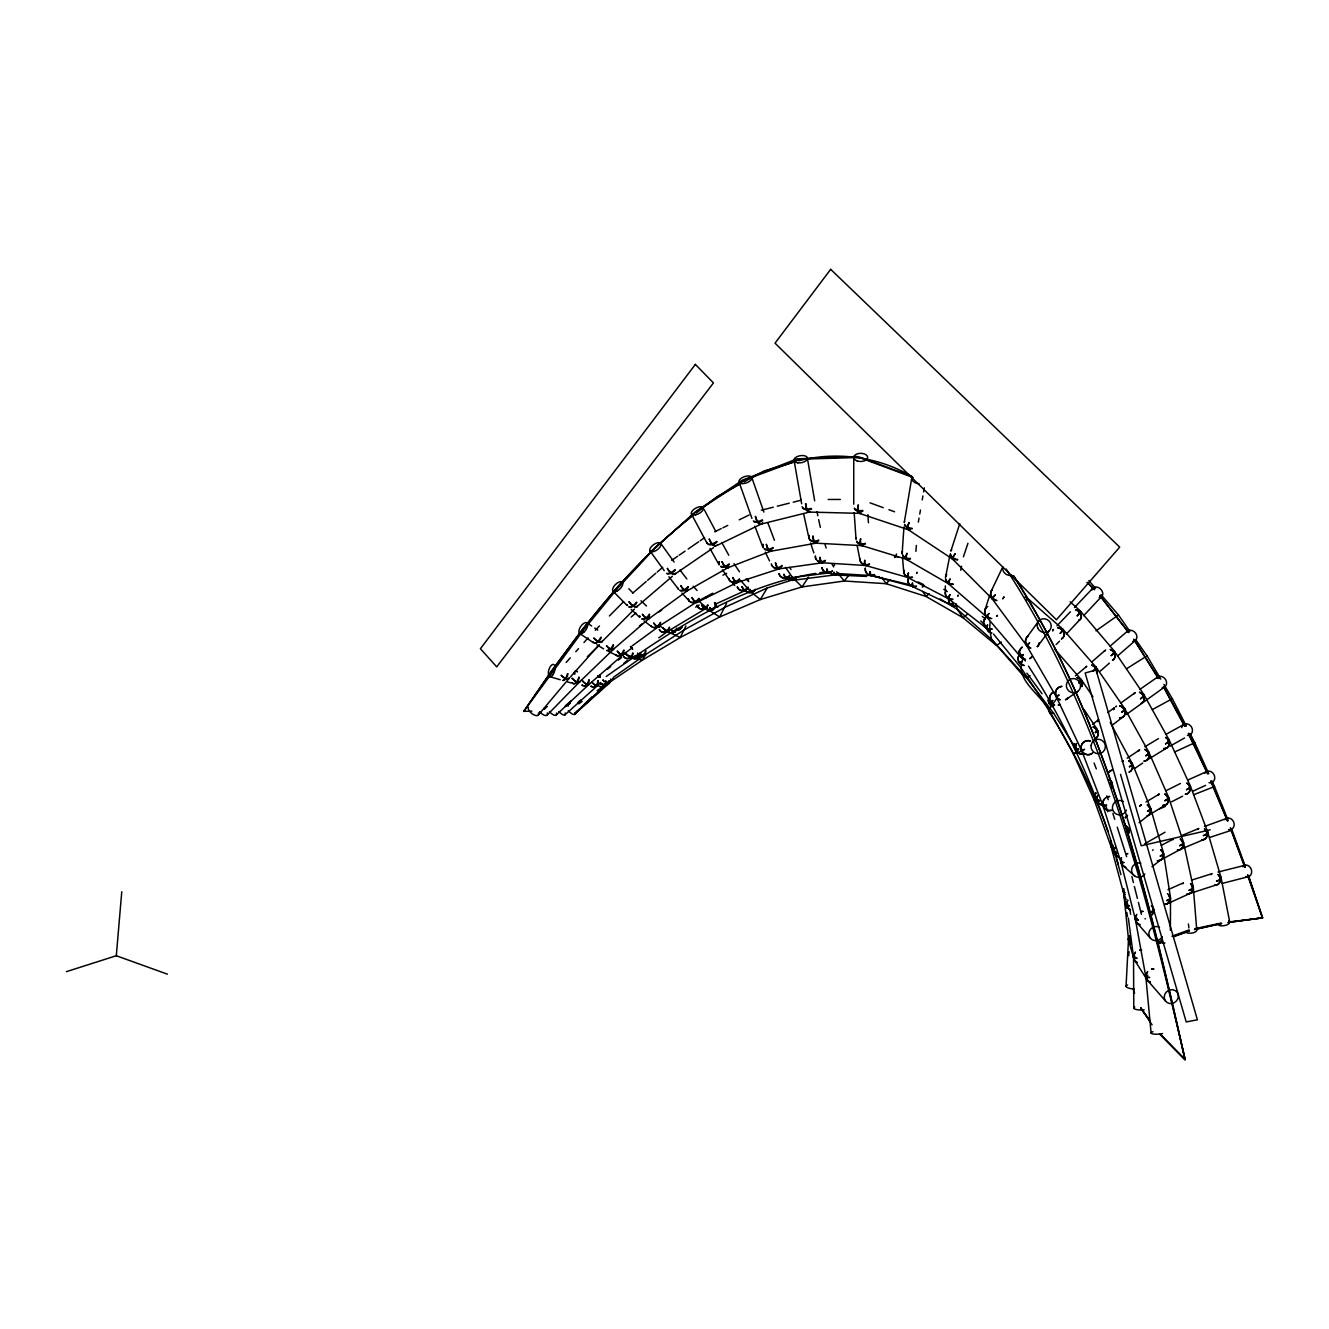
<?xml version="1.0" encoding="UTF-8"?>
<svg xmlns="http://www.w3.org/2000/svg" width="1329" height="1329" viewBox="0 0 1329 1329"><rect width="100%" height="100%" fill="white"/><g stroke="black" fill="none" stroke-linecap="round" stroke-linejoin="round"><path stroke-width="1.5" d="M853.733 504.206L853.75 457.093M1170.384 930.317L1170.533 898.271M987.148 627.155L986.118 627.936L947.793 598.249L949.836 594.661M945.284 589.611L945.334 585.906M953.225 604.346L952.229 605.575L953.026 602.934M1126.045 986.367L1128.52 938.938M902.192 552.764L903.953 526.998M951.265 605.011L952.727 602.585M1128.703 955.701L1129.002 951.647M915.914 551.402L916.379 545.455M989.557 629.232L990.171 621.789M66.45 971.649L116.304 955.734L121.77 891.709M912.359 585.159L911.461 586.122L912.292 583.066M986.118 627.936L987.763 625.095M1027.915 645.313L1026.736 645.678L1029.643 642.871L1027.035 644.847M904.268 522.496L911.744 478.041M918.339 522.164L919.037 518.127M919.751 514.09L920.449 510.054M922.21 499.953L922.907 495.916M923.622 491.88L924.319 487.843M945.451 577.799L949.836 555.555M960.751 570.274L961.598 566.237M1022.865 659.234C1013.944 681.129 1043.115 694.818 1049.677 712.743C1073.234 750.137 1093.402 789.692 1108.021 831.439M1021.951 656.626L1020.938 657.191L1023.396 654.649M685.93 626.025L680.215 637.505L642.123 660.33L597.103 690.698M950.933 550.837A6.977 5.532 17.7 0 1 951.664 549.874A6.977 6.03 10.7 0 0 950.949 550.854L959.787 523.593M726.531 603.366L719.67 616.988L680.215 637.505L670.481 632.969L659.599 625.843A6.429 2.376 57 0 1 653.602 622.985A6.429 2.326 52.2 0 0 659.882 625.693M985.055 609.529L989.773 595.276M963.425 556.818L967.961 543.245M1106.559 805.274L1103.12 806.055L1104.449 805.158M991.135 591.289L1002.315 567.865M1026.32 645.047L1056.339 696.845L1057.469 696.33M894.782 557.599L896.56 553.977M790.921 580.341L767.248 587.983L760.321 599.545L719.67 616.988L709.686 610.642L698.539 600.808L659.599 625.843L632.072 645.96M1081.441 750.154L1082.554 749.506M767.248 587.983L725.302 607.12L684.834 629.531L645.894 654.4L642.123 660.33L625.809 654.549M808.497 577.218L802.035 586.92L760.321 599.545L750.304 591.422L740.519 580.341M990.188 630.478L989.241 631.939L990.354 630.577M1096.026 793.064L1094.199 795.672L1094.199 799.975L1111.144 846.905L1123.852 894.151L1126.178 908.421M1027.317 636.741L1038.929 620.693M1037.55 646.392L1049.412 630.561M607.403 682.176L605.459 684.701L598.133 683.804M849.081 574.859L844.33 581.006L802.035 586.92L792.35 577.218L785.489 567.333M952.262 603.914L951.365 604.944M538.361 715.002L567.915 679.817M1056.555 698.672L1048.98 709.703L1049.677 712.743L1053.664 713.274L1077.47 751.018L1073.417 754.008L1094.199 799.975L1098.07 803.364L1103.934 805.291M1056.339 696.828L1059.296 694.967M566.154 662.49L570.274 657.872M575.756 651.725L578.497 648.652M583.979 642.488L588.099 637.887M570.473 676.876L599.329 644.648M1058.465 695.217L1056.057 696.313L1081.64 750.619L1082.736 749.988M890.081 579.461L886.194 583.697L844.33 581.006L836.672 571.769M989.357 630.328L988.527 631.292L989.424 630.444M1083.65 615.643L1101.16 597.02M1066.223 634.166L1079.58 619.978M1074.413 607.569L1093.368 587.634M1056.954 625.843L1070.41 611.772M546.8 706.413L543.976 709.304L546.95 706.579M547.266 714.969L579.76 681.744M595.226 630.212L599.479 625.942M609.396 615.958L623.567 601.688M601.887 641.774L634.531 609.081M1056.14 644.565L1059.545 641.159M987.464 625.012L985.37 627.238L986.483 626.424M949.089 597.336L947.81 598.266M582.135 706.48L592.202 696.629M1020.988 662.34L1019.891 663.437L1021.735 661.609M587.318 656.759L598.665 645.778M579.278 682.226L613.284 649.432M577.617 702.858L580.524 700.067M574.859 714.171L605.359 684.884M556.402 714.819L589.328 684.119M988.892 613.5L986.218 616.44L1020.921 657.174M929.087 593.714L926.08 596.488L886.194 583.697L881.708 577.401M577.417 711.281L603.117 688.04M565.24 706.148L571.188 700.798M564.858 714.919L597.601 685.548M576.221 712.626L609.263 683.189M1100.179 671.195L1109.35 663.154M589.212 684.219L623.617 654.25M1117.506 656.011L1135.116 640.678M631.209 617.005L635.91 612.935M632.587 593.249L646.21 581.504M647.588 580.324L655.812 573.231M657.191 572.051L662.706 567.3M613.433 649.266L647.954 619.513M1091.873 661.842L1105.678 649.931M1110.097 646.127L1127.789 630.91M636.674 606.888L672.324 576.321M1075.377 675.913L1085.76 667.108M607.552 669.135L610.675 666.543M618.483 660.081L621.607 657.49M623.932 663.204L627.089 660.629M995.355 594.844L991.849 598.399L1026.736 645.711M1092.588 724.371L1098.502 719.653M1139.086 822.717L1148.123 815.574L1166.131 804.626M693.19 515.453C624.198 568.48 572.816 640.395 523.792 711.364L531.899 711.098M696.379 512.961L717.062 496.697L740.602 483.806M967.578 614.114L962.993 617.719L926.08 596.488L922.758 591.422M1051.953 702.41L1049.611 704.088L1051.837 702.792M639.515 625.859L642.555 623.517M1020.439 661.892L1019.36 662.822L1021.453 661.427M623.052 654.782L632.089 647.804M1112.008 725.368L1122.939 716.995M1151.944 866.707L1160.865 859.896L1180.816 849.231L1205.004 839.031M565.622 706.53L570.473 702.908M1107.805 712.593L1114.101 707.892M1126.128 714.653L1164.603 686.993M648.834 618.782L687.425 590.707M658.819 637.804L667.955 631.192M1120.53 703.224L1135.032 692.774M578.73 703.855L582.069 701.463M606.24 676.478C669.783 631.74 737.562 585.674 815.823 573.397M613.267 677.441L645.894 654.4M1095.943 630.843L1118.453 614.978L1129.883 631.325M1001.418 642.04L996.501 645.479L962.993 617.719L957.362 609.363L955.983 603.632M1139.917 689.369L1157.659 676.993M671.743 560.323L677.674 556.236M679.169 555.206L685.133 551.103M688.123 549.043L698.605 541.817M700.117 540.787L704.619 537.664M1050.624 702.277L1049.229 703.49L1051.604 702.576M674.65 574.311L713.54 547.664M1066.888 698.871L1077.969 691.329A7.243 7.027 47.9 0 0 1075.942 679.069A7.243 7.027 47.9 0 0 1066.423 686.611A7.243 7.027 47.9 0 0 1077.969 691.329M1134.318 768.743L1142.658 763.062M1023.23 654.549L1020.439 656.526L1021.486 655.928M1157.26 943.225L1162.377 939.769M1127.175 758.211L1139.701 749.855M1051.92 701.347L1050.707 702.161L1052.269 701.164M1158.855 943.723L1162.31 941.447M658.42 612.204L661.759 610.044M987.281 615.942L986.268 616.457M1030.041 675.68L1026.603 677.856L1022.25 674.517L991.617 639.465L957.362 609.363L940.118 598.914M1126.676 668.67L1147.043 655.861L1160.749 679.069M1146.711 760.288L1167.028 747.828M695.665 607.137L699.154 605.044M667.557 631.441L705.998 608.433M1144.884 746.748L1158.489 738.575M1146.013 801.985L1159.253 794.144A6.263 5.449 59.6 0 0 1158.174 795.174M1098.668 800.124L1097.455 801.171L1099.681 800.822M1051.621 700.748L1050.325 701.579L1053.066 700.4M1078.65 748.891L1075.925 750.038L1077.47 748.925M1144.618 843.849L1165.001 832.22M686.927 591.023L728.259 567.549M1169.919 746.217L1184.554 737.977M1166.214 734.223L1183.724 724.538M744.223 481.829L764.142 470.915L794.958 461.911M1152.376 709.603L1172.328 698.689L1186.398 726.199M698.539 600.808L712.726 593.216M1158.954 943.158L1162.41 941.347M1161.28 845.36L1172.294 839.629M1171.613 801.802L1182.561 796.187M993.328 597.934L991.849 598.399M1165.832 790.821L1180.434 783.495M722.959 575.158L726.647 573.314M696.629 602.602L737.396 582.401M714.72 531.783L721.232 528.61M722.86 527.812L727.777 525.42M739.256 519.822L749.157 514.987M717.494 545.206L761.849 523.742M1174.537 752.031L1194.821 742.712L1208.792 773.777M1104.316 804.743L1102.97 805.64L1106.509 805.175M1193.243 791.021L1205.602 785.356M715.517 604.13L745.835 590.275M1057.219 695.798L1056.173 696.263M1167.477 903.703L1190.319 893.287M1078.6 749.656L1076.174 750.569L1078.467 749.473M1188.525 779.741L1207.031 771.418M1167.975 889.699L1182.096 883.42M1084.497 749.506L1081.756 750.603M1159.636 808.829L1165.3 806.437M1181.747 835.526L1198.625 828.565A6.13 5.316 63.1 0 0 1197.495 829.595A6.13 5.133 66.3 0 1 1198.708 828.548M1193.691 794.725L1214.54 786.552L1228.262 820.641M727.079 568.064L771.202 551.053M1173.025 936.546L1189.521 930.915M1173.507 936.779L1188.691 931.147M1171.929 936.247L1189.123 929.901M1204.473 826.455L1227.763 818.033M1082.321 751.001L1073.417 754.008L1048.98 709.703L1020.988 667.806L993.494 634.049M1084.431 749.373L1081.507 750.187L1103.12 806.038M1209.523 837.486L1232.066 830.11L1245.256 866.392M736.681 582.717L779.492 568.712M1188.209 894.018L1216.201 884.964M1191.581 880.114L1212.148 873.635M798.795 460.781C836.157 451.079 878.652 456.611 911.844 476.513M1195.12 929.303L1221.75 923.472L1194.489 929.569M1222.049 883.469L1247.649 876.874M761.318 510.203L773.295 507.196M777.282 506.199L789.243 503.176M793.23 502.179L801.204 500.169M1218.012 872.04L1245.622 865.129M760.288 524.29L810.158 511.898M1210.187 829.844L1141.229 845.792L1120.53 774.342M1195.087 928.639L1220.886 923.123M770.205 551.336L816.587 543.063M819.744 572.766L825.608 571.819M1229.475 922.226L1262.55 917.857L1248.662 875.927M778.545 568.945L822.801 562.715M1227.813 922.509L1262.55 917.857L1247.964 874.914M792.466 580.374L835.326 574.842M785.921 578.331L829.08 572.899M1228.827 921.977L1262.55 917.857L1247.499 875.146M828.166 499.471L840.327 499.455M808.697 512.064L860.577 513.376M834.23 574.876L866.558 576.454M815.308 543.146L862.587 545.654M838.582 573.596L871.176 575.573M821.687 562.732L866.375 565.556M894.384 556.419L898.288 557.167M876.326 576.753L909.152 584.594M870.196 575.341L912.824 586.488M865.046 565.323L908.82 577.75M567.483 681.893L570.872 682.873M549.508 676.561L560.223 679.734M861.142 545.372L907.358 559.559M858.401 513.044L908.92 529.906M116.304 955.734L167.421 974.174M870.03 502.844L883.237 507.661M888.902 509.721L894.567 511.781M910.996 476.031L860.71 457.392L800.722 459.203L745.436 479.769L697.326 510.884L655.396 547.199L617.703 586.704L583.298 628.168L551.718 670.564L523.792 711.364L583.713 629.713L617.57 588.382L654.383 548.644L695.316 511.864L742.462 480.134L797.084 458.854L856.923 456.545L913.139 477.526M918.023 581.952L923.589 584.61M911.412 586.056L952.195 605.509M608.649 651.526L617.154 655.679M907.358 577.318L948.906 598.947M905.697 558.994L948.939 584.029M596.821 644.731L603.599 648.851M943.806 589.345L947.245 591.555M907.142 528.975L953.175 559.492M579.527 633.435L593.398 642.671M587.069 622.902L591.671 625.992M594.744 628.052L597.817 630.112M644.033 620.876L651.526 626.607A6.429 5.2 -63 0 1 651.144 626.075M982.297 616.457L985.487 618.932M947.743 583.198L986.915 617.138M1062.386 628.767L1025.34 596.389A6.346 1.13 -48.6 0 1 1025.29 597.336M1121.526 859.913L1115.662 854.73L1111.144 846.905L1110.978 840.958M1122.257 864.913L1135.082 876.359M1070.161 601.821L1079.812 610.543M631.142 609.346L639.482 617.121M980.702 620.909L985.138 625.062M640.977 600.808L646.509 606.007M732.694 583.481L734.771 585.458M1087.105 582.401L1094.365 589.495M1087.305 582.567L1094.581 589.711M952.179 558.695L992.481 599.13M1159.586 1033.945L1185.086 1059.662C1148.123 892.806 1106.957 721.863 1013.994 576.138M613.367 591.555L626.923 605.276M1159.918 1033.979L1185.086 1059.662C1147.126 893.088 1107.306 721.099 1013.379 575.906M628.8 588.747L632.853 592.884M681.91 593.05L689.734 601.505M693.173 586.239L697.077 590.491M1159.768 1034.028L1185.086 1059.662C1145.731 890.114 1102.356 716.481 1006.153 568.978M1063.017 629.381L1095.727 666.776M1136.793 922.592L1150.216 937.975M1054.628 649.017L1081.058 679.401M1147.309 980.104L1165.566 1001.069M1088.866 580.557L1095.594 588.382M1100.977 594.644L1118.453 614.978M1080.427 611.141L1114.134 650.878M1099.797 595.558L1128.919 632.571M1099.963 595.774L1128.504 632.471M668.886 576.736L678.122 588.747M1053.664 713.274L1026.603 677.856L991.617 639.465L989.906 630.926M679.983 569.975L686.86 579.012M1018.429 651.127L1025.373 660.962M1026.885 673.138L1042.036 693.771M1152.077 1024.842L1140.664 1007.565M649.831 550.704L664.234 570.656M1140.946 1008.196L1150.316 1021.187M1140.681 1008.163L1150 1021.154M660.962 543.694L674.119 562.034M1135.614 639.515L1147.043 655.861M1096.192 667.357L1124.5 708.307M1081.54 679.999L1092.953 696.728M1114.549 651.409L1143.737 694.386M722.494 569.825L729.089 579.56M733.99 563.629L739.439 571.769M1084.015 709.47L1097.339 729.721M1133.654 639.216L1158.938 678.571M1134.933 960.684L1147.193 979.955M1134.7 640.445L1158.14 678.305M1163.473 686.91L1184.538 726.315M1028.546 666.145C1070.028 730.169 1101.143 800.955 1120.912 874.615M1163.905 684.418L1172.328 698.689M709.985 548.545L719.105 564.858M1144.036 694.851L1169.022 739.738M1124.832 708.839L1148.754 752.064M721.763 542.498L728.79 555.223M1164.005 687.292L1185.103 726.099M1110.247 722.527L1132.158 763.378M831.838 563.612L833.615 566.918M691.396 513.974L706.962 543.146M704.22 509.605L715.833 531.534M1190.136 733.542L1194.821 742.712M1188.226 733.575L1207.662 773.976M765.238 552.083L769.524 560.888M1188.741 733.276L1207.646 773.345M1169.238 740.137L1190.236 785.705M1212.081 781.07L1214.54 786.552M1123.852 894.151L1126.178 899.417M1149.02 752.579L1168.44 796.935M1210.835 781.535L1227.464 821.206M1230.637 828.764L1244.758 867.388M1210.935 780.738L1227.398 820.126M1132.441 763.959L1150.465 807.932M1094.066 763.079L1096.309 768.86M1106.758 795.838L1108.253 799.693M754.855 526.168L762.962 547.398M1230.372 827.651L1245.223 867.239M1190.402 786.103L1207.563 831.705M767.88 522.878L774.425 540.272M739.157 482.311L751.948 518.376M751.699 477.244L763.893 512.097M1133.272 989.391L1134.567 993.311M1168.656 797.466L1183.408 842.054M810.59 543.063L813.846 552.897M1105.878 805.939L1107.805 811.786M825.11 544.774L826.156 548.046M1112.888 813.398L1114.749 819.295M1117.257 827.17L1126.627 856.69M1102.97 805.623L1121.078 862.687M1207.696 832.104L1220.969 877.339M1150.698 808.564L1163.456 852.886M1112.655 844.928L1115.513 854.846M1116.676 858.816L1118.387 864.764M1128.703 940.782L1133.72 958.159M1120.962 862.288L1135.498 919.95M1131.893 876.542L1133.388 882.522M1134.385 886.493L1137.391 898.421M1138.405 902.408L1141.412 914.335M803.763 514.506L808.447 535.869M1183.574 842.652L1193.16 886.676M817.003 511.815L817.833 515.735M818.664 519.639L820.342 527.414M1221.102 877.854L1229.69 921.911M857.139 545.422L860.062 560.373M1135.398 919.502L1145.864 976.948M793.961 459.701L801.653 503.741M1129.633 908.421L1130.663 914.352M807.484 458.721L814.66 500.817M1126.842 912.491L1127.507 916.561M1163.623 853.617L1170.45 897.324M1128.338 917.99L1133.587 957.445M1188.408 924.02L1188.89 927.941M1123.52 891.094L1128.554 939.902M1145.797 976.35L1151.097 1033.082M1193.309 887.539L1196.764 930.034M902.524 557.366L903.687 571.603M854.165 512.579L856.009 538.893M867.92 514.655L868.435 522.762M1133.537 956.614L1133.77 1008.146M538.411 712.925A6.346 2.907 39.5 0 1 533.577 714.686A6.346 2.907 39.5 0 1 528.277 707.377M569.443 677.591A6.412 2.808 39.6 0 1 566.453 678.72A6.412 2.808 39.6 0 1 561.12 675.248A6.396 2.841 41.4 0 0 566.353 678.837A6.396 2.841 41.4 0 0 569.344 677.69M547.299 712.876A6.329 2.758 43.9 0 1 545.405 715.534A6.329 2.758 43.9 0 1 539.607 711.646M543.926 708.274A6.329 2.758 43.9 0 1 544.591 708.889M579.893 681.478A6.379 2.658 44 0 1 572.134 678.305M573.547 673.205A6.379 2.658 44 0 1 574.942 674.002M556.469 713.058A6.313 2.575 46.6 0 1 554.658 715.301A6.313 2.575 46.6 0 1 549.409 711.547M589.511 683.438A6.346 2.475 46.7 0 1 586.621 684.169A6.346 2.475 46.7 0 1 581.587 679.667A6.346 2.492 48.6 0 0 586.521 684.269A6.346 2.492 48.6 0 0 589.395 683.538M565.174 712.909A6.296 2.309 47.8 0 1 563.712 715.002A6.296 2.309 47.8 0 1 558.811 711.43M598.033 684.601A6.329 2.209 47.8 0 1 591.903 682.292M568.247 710.6A6.263 2.06 45.9 0 0 573.347 714.437A6.263 2.06 45.9 0 0 574.743 712.593A6.246 1.827 48 0 0 576.138 711.364M565.772 706.33A6.263 2.06 45.9 0 1 568.064 705.516M605.376 683.854A6.296 1.96 45.9 0 1 600.06 682.508A6.296 1.96 50.3 0 0 605.011 683.804M597.95 675.996A6.296 1.96 45.9 0 1 600.01 677.192M603.964 681.196A6.296 1.96 45.9 0 0 602.884 679.85A6.296 1.96 50.3 0 1 603.997 681.594M568.164 706.081A6.246 1.827 48 0 1 567.516 704.27M568.862 703.49A6.246 1.827 48 0 1 569.609 703.838M608.798 681.146A6.28 1.711 48.1 0 1 606.506 682.458M577.617 710.351A6.23 1.528 47.6 0 1 576.703 711.231M569.41 703.822A6.23 1.528 47.6 0 1 569.194 703.323M611.921 679.734A6.246 1.412 47.6 0 1 610.592 679.999M579.294 708.988A6.213 1.329 45.3 0 1 578.713 709.487M567.433 673.703A6.396 2.99 -73.1 0 1 562.832 680.481A6.396 3.588 -73.3 0 0 567.998 673.687M602.303 640.877A6.462 2.741 41.5 0 1 599.213 641.89A6.462 2.741 41.5 0 1 593.83 637.953A6.462 2.824 44.6 0 0 601.539 642.14M574.527 671.926A6.379 3.588 -73.3 0 1 577.401 671.643M578.779 677.325A6.379 3.588 -73.3 0 1 575.69 682.956A6.379 3.588 -73.3 0 1 571.885 682.525M579.793 681.578A6.379 2.708 45.7 0 1 572.151 678.305M573.63 673.105A6.379 2.708 45.7 0 1 574.66 673.687M613.848 648.386A6.429 2.592 45.8 0 1 606.473 645.761A6.429 2.658 49 0 0 613.666 648.535M574.892 671.411A6.363 3.987 -77 0 1 577.401 671.71M579.112 677.292A6.363 3.987 -77 0 1 576.205 683.006A6.363 3.987 -77 0 1 572.002 682.624M588.83 679.95A6.346 3.987 -77 0 1 581.986 685.05M589.162 679.916A6.346 4.352 -82.8 0 1 584.245 686.013M582.766 685.531A6.346 4.352 -82.8 0 1 582.235 685.133M597.884 680.531A6.313 4.352 -82.8 0 1 595.375 686.179A6.313 4.352 -82.8 0 1 590.923 686.179M623.766 653.785A6.396 2.392 48.7 0 1 617.47 651.343M598.299 680.913A6.313 4.784 88.3 0 1 591.172 686.229M605.642 680.681A6.296 4.784 88.3 0 1 599.146 686.362M597.884 684.701A6.329 2.243 50.2 0 1 591.621 682.01M632.222 656.094A6.363 2.126 50.2 0 1 629.979 656.991A6.363 2.126 50.2 0 1 625.245 652.423A6.363 2.16 53.9 0 0 629.78 657.191A6.363 2.16 53.9 0 0 631.973 656.244M606.605 681.345A6.296 5.632 65.5 0 1 599.362 686.345M610.709 679.069A6.263 5.615 65.5 0 1 603.864 684.618M599.329 677.026A6.263 5.615 65.5 0 1 600.077 675.066M598.183 675.73A6.296 1.96 50.3 0 1 600.11 676.993M637.704 653.32A6.329 1.861 50.4 0 1 638.867 657.423A6.329 1.861 50.4 0 1 635.063 655.496A6.329 1.861 54.5 0 0 638.551 657.656A6.329 1.861 54.5 0 0 637.538 653.353M611.008 679.352A6.28 5.698 39.2 0 1 604.014 684.435M598.98 677.209A6.28 5.698 39.2 0 1 599.927 674.966M613.034 678.621A6.246 5.681 39.2 0 1 609.197 681.412M608.632 681.212A6.28 1.694 50.6 0 1 606.157 682.342M643.851 654.2A6.296 1.578 50.6 0 1 641.824 654.549M613.184 678.388A6.263 5.482 21 0 1 610.509 680.714M611.772 679.85A6.246 1.412 49.6 0 1 610.692 680.232M600.808 637.322A6.446 3.14 -56 0 1 594.345 643.053M592.917 641.99A6.446 3.14 -56 0 0 593.315 642.588A6.446 3.771 -58.3 0 1 592.983 642.123M601.339 637.372A6.446 3.771 -58.3 0 1 594.794 643.253M613.201 644.631A6.429 3.788 -58.3 0 1 606.672 650.479M637.505 605.958A6.512 2.724 44.7 0 1 634.066 606.24A6.512 2.724 44.7 0 1 629.082 601.921M613.533 645.047A6.412 4.369 -63.6 0 1 606.938 650.695M623.733 650.064A6.396 4.369 -63.6 0 1 616.008 655.197M649.731 617.204A6.479 2.558 49 0 1 647.24 618.417A6.479 2.558 49 0 1 642.339 614.214A6.479 2.641 53.7 0 0 646.941 618.683A6.479 2.641 53.7 0 0 649.449 617.404M624.082 650.396A6.379 4.884 -72.8 0 1 616.556 655.446M630.494 646.575A6.363 4.884 -72.8 0 1 632.538 649.183M632.72 653.054A6.363 4.884 -72.8 0 1 628.683 658.27A6.363 4.884 -72.8 0 1 623.683 656.543M623.484 654.167A6.396 2.425 52.1 0 1 617.188 651.06M630.478 646.741A6.346 5.349 -88.1 0 1 632.587 649.283M633.152 653.237A6.346 5.349 -88.1 0 1 629.497 658.353A6.346 5.349 -88.1 0 1 624.032 656.808M640.163 653.004A6.329 5.333 -88.1 0 1 632.239 658.088M668.288 629.713A6.396 2.043 54 0 1 663.088 627.886A6.396 2.077 58.9 0 0 667.972 630.145M675.082 630.594A6.363 1.744 54.6 0 1 671.444 629.863M640.644 653.336A6.329 5.681 64.8 0 1 632.969 658.22M645.512 650.645A6.296 5.648 64.8 0 1 639.465 656.426M643.568 654.366A6.296 1.562 54.3 0 1 641.409 654.549M680.149 627.936A6.313 1.445 54.3 0 1 678.421 628.484M645.794 650.545A6.296 5.565 34.4 0 1 639.747 656.061M636.408 602.236A6.512 3.19 -44.4 0 1 628.85 606.871M627.471 605.393A6.512 3.19 -44.4 0 1 627.438 604.845M636.94 602.436A6.512 3.871 -46.7 0 1 629.265 607.17M627.471 605.509A6.512 3.871 -46.7 0 1 627.321 604.562M649.416 614.148A6.479 3.887 -46.7 0 1 641.774 618.849M639.897 616.872A6.479 3.887 -46.7 0 1 639.814 616.241M637.222 606.207A6.512 2.841 49.2 0 1 633.817 606.489A6.512 2.841 49.2 0 1 629.115 601.904M675.614 573.297A6.579 2.741 49.2 0 1 672.109 573.397A6.579 2.741 49.2 0 1 667.341 568.463M688.007 589.345A6.529 2.542 53.8 0 1 685.432 590.491A6.529 2.542 53.8 0 1 680.764 585.657M649.715 614.679A6.479 4.568 -52.2 0 1 642.356 619.231M639.88 616.739A6.479 4.568 -52.2 0 1 639.747 616.025M660.347 622.337A6.429 4.568 -52.2 0 1 655.596 627.072A6.429 4.568 -52.2 0 1 650.778 625.743M698.057 601.073A6.479 2.276 57.1 0 1 691.96 597.651M660.679 622.736A6.429 5.2 -63 0 1 653.619 627.67M669.351 627.138A6.396 5.183 -63 0 1 664.434 632.023A6.396 5.183 -63 0 1 659.267 629.448A6.396 5.648 -83.6 0 0 669.633 627.77M676.694 628.119A6.346 5.632 -83.6 0 1 668.387 632.355M706.28 606.589A6.429 1.96 59 0 1 701.845 605.293M676.81 629.248A6.363 5.798 61.9 0 1 669.301 632.504M681.993 626.507A6.313 5.765 61.9 0 1 675.73 630.145M674.65 630.478A6.363 1.744 59.6 0 1 671.328 630.062M713.025 608.067A6.379 1.628 59.6 0 1 709.852 607.552M682.176 626.64A6.329 5.515 29.7 0 1 675.581 629.581M679.7 627.82A6.313 1.412 59.1 0 1 678.388 628.933M716.447 605.26A6.346 1.296 59.2 0 1 714.52 602.668M674.966 569.543A6.579 3.206 -35.6 0 1 666.676 573.364M675.215 570.191A6.579 3.954 -37.3 0 1 667.092 573.746M687.874 586.77A6.529 3.97 -37.3 0 1 679.8 590.275M678.554 589.478A6.529 3.97 -37.3 0 1 677.94 587.867M674.501 574.377A6.579 2.874 55.4 0 1 667.424 568.43M717.095 544.907A6.645 2.758 55.5 0 1 713.557 544.824A6.645 2.758 55.5 0 1 709.188 539.175M688.405 586.986A6.529 4.735 -42.5 0 1 680.365 590.79M698.805 598.316A6.479 4.718 -42.5 0 1 692.675 602.303A6.479 4.718 -42.5 0 1 688.356 599.014M687.442 590.342A6.529 2.641 60.2 0 1 680.813 585.69M728.741 566.868A6.579 2.525 60.3 0 1 725.867 566.918A6.579 2.525 60.3 0 1 722.029 561.685M699.12 598.764A6.479 5.416 -54 0 1 691.213 602.486M689.635 601.406A6.479 5.416 -54 0 1 688.372 598.93M707.709 604.994A6.429 5.399 -54 0 1 701.978 609.031A6.429 5.399 -54 0 1 697.11 605.559M697.592 601.289A6.479 2.326 63.5 0 1 691.977 597.751M738.293 581.122A6.529 2.226 63.6 0 1 732.811 577.484M705.649 597.319A6.429 5.864 -79 0 1 706.33 597.801M708.108 605.177A6.429 5.864 -79 0 1 697.077 605.193M715.318 602.519A6.379 5.831 -79 0 1 706.663 609.911M705.832 606.738A6.429 1.977 65.4 0 1 701.529 605.11M746.184 589.428A6.462 1.861 65.4 0 1 741.997 586.604M715.384 602.818A6.379 5.897 58.5 0 1 707.676 610.077M718.042 606.639A6.346 5.864 58.6 0 1 715.617 607.27M712.626 609.031A6.379 1.595 65.9 0 1 709.686 607.818M752.845 590.824A6.412 1.479 65.9 0 1 749.838 589.445M717.843 606.655A6.346 1.229 65.2 0 1 717.178 606.655M715.982 605.293A6.346 1.229 65.2 0 1 714.553 602.868M716.597 541.435A6.645 3.223 -28 0 1 708.091 544.076M706.878 542.93A6.645 3.223 -28 0 1 706.795 542.465M717.145 541.867A6.645 4.053 -29 0 1 708.174 544.375M706.845 542.83A6.645 4.053 -29 0 1 706.746 542.249M728.907 563.994A6.579 4.07 -29 0 1 720.617 566.27M719.271 562.034A6.579 4.07 -29 0 0 718.939 564.293A6.579 4.884 -33.9 0 1 719.155 561.652M715.534 546.136A6.645 2.907 64 0 1 709.354 539.125M762.58 522.496A6.711 2.808 64.1 0 1 759.208 522.995A6.711 2.808 64.1 0 1 755.271 516.3M729.471 564.31A6.579 4.884 -33.9 0 1 720.85 566.752M739.306 578.946A6.512 4.867 -33.9 0 1 732.977 581.919A6.512 4.867 -33.9 0 1 728.79 578.53A6.512 5.615 -45.8 0 0 733.458 582.567A6.512 5.615 -45.8 0 0 739.622 579.427M728.093 567.151A6.579 2.608 68.8 0 1 725.285 567.25A6.579 2.608 68.8 0 1 722.129 561.718M771.7 550.854A6.645 2.508 68.9 0 1 766.335 544.624M737.462 582.036A6.529 2.243 71.8 0 1 732.811 577.617M780.123 568.231A6.562 2.143 71.8 0 1 775.422 562.665M746.682 579.178A6.462 5.582 -45.8 0 1 748.692 581.604M748.077 587.019A6.462 5.582 -45.8 0 1 742.114 590.525A6.462 5.582 -45.8 0 1 737.23 586.953M745.552 589.328A6.462 1.844 73.3 0 1 741.898 586.82M787.399 577.5A6.495 1.728 73.3 0 1 784.044 574.211M746.117 578.829A6.462 6.047 -75.2 0 1 748.46 581.388M748.028 587.966A6.462 6.047 -75.2 0 1 737.429 587.152M755.105 589.395A6.412 5.997 -75.2 0 1 746.15 591.438M755.37 589.544A6.412 5.997 54.9 0 1 746.366 591.189M752.181 591.206A6.412 1.429 73.6 0 1 749.473 589.362M793.945 578.63A6.446 1.312 73.6 0 1 791.702 577.75M762.198 519.872A6.711 3.339 -19.4 0 1 753.344 521.001M760.869 524.075A6.711 2.907 76 0 1 755.653 516.699M810.358 511.864A6.795 2.808 76 0 1 805.54 503.724M762.73 520.403A6.711 4.22 -20.8 0 1 753.693 521.533M772.963 547.465A6.628 4.236 -20.8 0 1 763.992 548.561M762.746 546.834A6.628 4.236 -20.8 0 1 763.062 544.591M773.179 548.129A6.628 5.083 -25.9 0 1 764.507 549.309M762.813 546.967A6.628 5.083 -25.9 0 1 762.979 544.325M782.017 565.44A6.562 5.067 -25.9 0 1 775.339 567.765A6.562 5.067 -25.9 0 1 771.302 563.845M770.554 551.219A6.645 2.542 79.8 0 1 766.401 544.242M817.069 542.847A6.695 2.442 79.9 0 1 812.933 536.351M782.017 566.237A6.562 5.798 -38.5 0 1 773.461 567.483M771.867 565.606A6.562 5.798 -38.5 0 1 771.568 564.825M789.775 575.307A6.495 5.765 -38.5 0 1 778.993 573.846M779.309 568.181A6.562 2.11 81.9 0 1 775.505 562.832M823.714 561.469A6.612 1.993 82 0 1 820.026 557.466M789.609 567.317A6.495 6.18 -72.7 0 1 790.954 569.643M789.642 576.138A6.495 6.18 -72.7 0 1 779.06 573.696M796.553 577.866A6.446 6.13 -72.6 0 1 786.452 577.451M786.602 577.351A6.495 1.645 82.8 0 1 783.844 574.493M827.103 569.028A6.529 1.545 82.8 0 0 829.628 572.151A6.462 6.097 48.2 0 0 838.782 573.347M795.905 578.896A6.446 6.047 51.4 0 1 786.868 577.583M793.131 578.813A6.446 1.196 82.6 0 1 791.253 577.833M835.875 573.563A6.462 1.08 82.6 0 1 834.197 572.284M811.072 508.426A6.778 3.622 -9.9 0 1 802.035 506.665M811.654 509.024A6.778 4.519 -12.3 0 1 802.899 508.293M818.797 540.023A6.695 4.519 -12.3 0 1 811.105 540.438A6.695 4.519 -12.3 0 1 809.328 535.437A6.695 5.349 -18.2 0 0 811.155 541.086A6.695 5.349 -18.2 0 0 818.614 540.886M808.896 512.014A6.795 2.791 -88.6 0 1 805.972 503.757M861.342 512.977A6.861 2.675 -88.5 0 1 858.667 511.665A6.861 2.675 -88.5 0 1 857.986 504.987M825.409 560.323A6.612 5.316 -18.2 0 1 818.382 561.137A6.612 5.316 -18.2 0 1 815.425 556.137M815.807 542.88A6.695 2.359 -87 0 1 813.099 536.019M863.069 545.372A6.745 2.243 -86.9 0 1 860.478 538.959M824.993 561.303A6.612 6.014 -32.1 0 1 817.667 561.203M815.84 558.878A6.612 6.014 -32.1 0 1 815.425 556.319M832.452 570.656A6.529 5.947 -32.1 0 1 821.92 567.865M822.485 561.818A6.612 1.877 -86.4 0 1 819.927 557.366M866.757 565.24A6.645 1.778 -86.4 0 1 864.747 560.173A6.662 1.545 -74.1 0 0 865.76 564.659M828.548 572.184A6.529 1.395 -86.5 0 1 826.788 569.045M871.907 574.826A6.562 1.279 -86.5 0 1 870.329 571.686M834.346 564.609A6.529 6.313 -72.3 0 1 834.512 565.506M831.904 571.653A6.529 6.313 -72.3 0 1 822.02 567.782M838.582 573.314A6.462 6.246 -72.2 0 1 829.479 572.284M834.878 573.596A6.462 0.914 -87.2 0 1 833.665 572.301M862.72 510.469A6.844 4.137 0 0 1 854.231 508.11M859.298 512.928A6.861 2.442 -71.6 0 1 858.451 505.17M909.983 529.656A6.927 2.309 -71.5 0 1 908.97 522.48M862.87 511.133A6.844 4.951 -4.1 0 1 854.514 509.04M865.445 543.362A6.745 4.934 -4 0 1 856.557 541.119M856.308 537.68A6.745 4.934 -4 0 0 855.992 539.076A6.745 5.681 -11.1 0 1 856.258 537.83M861.674 545.089A6.745 2.01 -72.9 0 1 860.71 538.627M907.84 559.26A6.795 1.894 -72.9 0 1 906.943 553.263M865.262 544.093A6.745 5.681 -11.1 0 1 856.939 542.132M869.482 563.895A6.645 5.632 -11.1 0 1 862.754 563.812A6.645 5.632 -11.1 0 1 859.996 558.678M869.465 564.476A6.662 6.23 -27.2 0 1 860.046 558.579M874.515 574.493A6.562 6.147 -27.1 0 1 865.295 568.214M909.219 577.434A6.695 1.429 -74.1 0 1 908.488 573.048M874.465 574.909A6.562 6.412 -75.2 0 1 865.295 568.347M879.233 576.786A6.479 6.329 -75.1 0 1 874.432 576.072M870.744 574.643A6.562 1.063 -75.3 0 1 869.997 571.636M913.571 585.292A6.595 0.93 -75.3 0 1 912.674 583.215M879.183 576.72A6.479 6.113 46.1 0 1 875.23 576.138M919.12 483.789A7.06 4.818 9.4 0 1 912.226 476.563M911.976 528.228A6.911 4.818 9.4 0 1 904.634 524.407M904.351 521.998A6.911 4.818 9.4 0 1 904.567 521.333M912.176 528.809A6.911 5.482 3.7 0 1 904.501 524.789M910.498 558.429A6.795 5.432 3.8 0 1 902.457 551.435M908.106 529.108A6.927 1.91 -56.4 0 1 909.235 522.712M954.072 559.592A6.977 1.778 -56.3 0 1 955.152 553.695M910.315 558.994A6.795 6.064 -4.9 0 1 902.756 555.605M902.192 553.528A6.795 6.064 -4.9 0 1 902.374 551.801M916.877 572.633A6.695 5.981 -4.8 0 1 916.595 573.447A6.695 6.429 -24.5 0 0 916.927 572.218M912.159 577.118A6.695 5.981 -4.8 0 1 903.87 570.108M906.428 558.745A6.795 1.562 -59.9 0 1 906.959 553.528M949.637 583.747A6.844 1.412 -59.8 0 1 950.119 579.029M912.574 577.401A6.695 6.429 -24.5 0 1 903.82 570.523M916.478 586.139A6.595 6.329 -24.3 0 1 907.857 579.344M908.288 576.653A6.695 1.13 -62.4 0 1 908.371 572.882M949.62 598.432A6.711 0.997 -62.4 0 1 950.052 594.561M916.346 586.438A6.579 6.479 -82.6 0 1 907.873 579.494M924.236 585.707A6.495 6.396 -82.4 0 1 922.243 586.82A6.495 6.13 45.1 0 0 924.452 585.591M957.711 559.509A6.977 5.532 17.7 0 1 950.401 553.911M957.461 559.908A6.977 6.03 10.7 0 1 950.268 554.193M953.026 584.062A6.844 5.947 10.8 0 1 945.567 578.863M945.55 576.736A6.844 5.947 10.8 0 1 946.663 574.444A6.844 6.396 0.3 0 0 945.816 575.939M952.843 558.778A6.977 1.346 -44.8 0 1 955.252 553.877M993.727 598.864A7.01 1.179 -44.7 0 1 995.022 595.126M948.856 582.833A6.844 1.047 -49 0 1 950.036 579.128M988.195 616.54A6.878 0.897 -48.9 0 1 989.042 613.5M953.342 584.395A6.844 6.396 0.3 0 1 945.6 579.527M953.009 599.196A6.728 6.296 0.5 0 1 945.999 590.043M952.461 599.545A6.728 6.579 -24.6 0 1 945.833 590.358M956.083 606.041A6.612 6.479 -24.2 0 1 948.574 598.847A6.595 6.512 83.6 0 0 956.282 606.124M1011.967 575.324A7.177 6.246 24.7 0 1 1004.94 573.331A7.177 6.246 24.7 0 1 1002.863 566.902M1002.88 598.648A7.01 6.147 24.8 0 0 1004.026 596.787A7.01 6.479 17.3 0 1 1002.797 598.714M996.816 600.426A7.01 6.147 24.8 0 1 991.833 590.176M996.551 600.675A7.01 6.479 17.3 0 1 991.899 590.126M991.002 618.384A6.878 6.379 17.5 0 1 987.746 606.473M991.783 618.649A6.878 6.645 4.6 0 1 986.052 607.868M992.032 628.966A6.745 6.529 4.9 0 1 985.62 617.885M991.932 629.115A6.745 6.678 -26.2 0 1 985.354 618.101M1026.636 599.346A6.329 5.549 39.3 0 1 1026.952 600.16M1061.971 628.767A6.329 1.263 -48.5 0 1 1060.093 633.318M1079.646 610.476A6.246 1.528 -47.5 0 1 1077.138 615.825M1037.384 646.558A7.044 6.595 34 0 0 1039.278 642.837A7.06 6.795 25.4 0 1 1037.251 646.675M1030.573 647.937A7.044 6.595 34 0 1 1028.214 635.976M1030.756 648.17A7.06 6.795 25.4 0 1 1028.397 635.86M1031.869 656.676A6.911 6.662 25.7 0 1 1029.742 658.586M1025.523 659.4A6.911 6.662 25.7 0 1 1022.25 647.157M1031.968 656.526A6.911 6.811 9.2 0 1 1029.859 658.536M1025.124 659.466A6.911 6.811 9.2 0 1 1022.134 647.223M1019.708 654.4A6.778 6.678 9.6 0 0 1024.194 665.513A6.761 6.745 -9.2 0 1 1019.493 654.649M1057.901 627.57A6.329 5.615 43.5 0 1 1061.422 638.933M1052.651 630.743A6.329 5.615 43.5 0 1 1053.482 629.381A6.329 5.15 42.4 0 0 1052.718 630.694M1079.43 679.8A6.412 1.213 -40.6 0 1 1078.899 682.757M1057.618 627.836A6.329 5.15 42.4 0 1 1063.698 632.637A6.329 5.15 42.4 0 1 1061.572 638.784M1075.892 609.679A6.23 5.117 42.2 0 1 1081.258 614.878A6.23 5.117 42.2 0 1 1078.583 620.51M1062.751 629.281A6.329 1.346 -40.8 0 1 1060.376 633.401M1095.146 666.676A6.313 1.479 -40.7 0 1 1093.186 670.879M1075.643 609.961A6.23 4.651 42.4 0 1 1081.009 615.161A6.23 4.651 42.4 0 1 1078.683 620.377M1091.807 590.142A6.147 4.651 42.3 0 1 1097.139 587.119A6.147 4.651 42.3 0 1 1102.688 592.784A6.147 4.651 42.3 0 1 1099.183 597.685M1080.278 611.041A6.246 1.545 -39.9 0 1 1077.287 615.825M1113.685 650.712A6.213 1.678 -39.8 0 1 1111.094 655.629M1067.935 697.841A7.077 6.861 48.1 0 1 1065.642 699.652M1059.861 699.735A7.077 6.861 48.1 0 1 1061.672 686.395M1067.851 697.941A7.077 6.977 36.1 0 1 1065.476 699.718M1060.093 699.901A7.077 6.977 36.1 0 1 1061.888 686.345M1059.828 704.436A6.927 6.828 36.4 0 1 1058.482 704.985M1054.595 704.985A6.927 6.828 36.4 0 1 1053.98 691.977A6.927 6.878 14.7 0 0 1054.412 704.968M1059.695 704.503A6.927 6.878 14.7 0 1 1058.316 705.051M1053.083 706.563A6.795 6.745 14.9 0 1 1048.332 699.519M1053.465 706.663A6.778 6.728 24.3 0 1 1048.332 699.901M1077.154 677.474A6.412 6.064 46.3 0 1 1081.872 686.545A6.412 5.748 47.2 0 0 1076.872 677.607M1095.976 729.787A6.512 1.213 -32.8 0 1 1095.262 732.312M1091.624 665.032A6.313 5.681 46.9 0 1 1096.774 673.039M1080.394 679.966A6.412 1.329 -33.9 0 1 1078.982 683.206M1095.628 667.158A6.313 1.528 -34.2 0 1 1093.169 671.211M1123.271 708.141A6.296 1.661 -34.1 0 1 1121.56 712.261M1091.823 665.331A6.313 5.316 47.3 0 1 1096.641 673.155M1110.263 649.366A6.213 5.283 47.1 0 1 1115.014 654.632A6.213 5.283 47.1 0 1 1112.456 660.231A6.213 4.917 47.7 0 0 1114.832 655.047A6.213 4.917 47.7 0 0 1110.463 649.715M1104.382 651.293A6.213 5.283 47.1 0 1 1104.831 650.678A6.213 4.917 47.7 0 0 1104.482 651.21M1114.134 651.193A6.23 1.678 -33.7 0 1 1111.326 655.579M1143.123 694.103A6.196 1.811 -33.5 0 1 1140.598 698.639M1126.793 631.89A6.113 4.901 47.5 0 1 1135.913 633.584A6.113 4.901 47.5 0 1 1132.707 641.392M1090.378 741.017A7.077 6.977 66.2 0 0 1081.939 744.207A7.077 6.977 66.2 0 0 1083.733 753.161A7.077 6.977 66.2 0 0 1092.77 752.945A7.077 7.044 38.9 0 1 1083.584 753.094A7.077 7.044 38.9 0 1 1081.956 744.107A7.077 7.044 38.9 0 1 1090.544 741.05M1077.271 750.636A6.795 6.745 14.5 0 1 1074.43 743.476A6.811 6.695 26.1 0 0 1077.221 750.536M1075.892 747.795A6.778 0.847 -23.8 0 1 1075.776 746.848M1110.446 782.083A6.628 1.246 -25.1 0 1 1110.313 783.927M1092.97 726.963A6.529 6.329 39.2 0 1 1094.382 739.24A6.529 6.13 46.8 0 0 1093.302 727.179M1096.309 730.186A6.512 1.346 -26.6 0 1 1095.378 732.794M1097.704 721.531A6.412 6.047 46.3 0 1 1098.452 719.969A6.412 5.781 50 0 0 1097.82 721.481M1119.666 705.865A6.296 5.715 49.6 0 1 1125.281 712.377A6.296 5.715 49.6 0 1 1119.799 717.909M1130.946 763.045A6.379 1.678 -27.5 0 1 1129.417 766.567M1119.533 705.965A6.296 5.416 51.7 0 1 1125.082 712.726A6.296 5.416 51.7 0 1 1119.5 717.793M1139.634 692.243A6.196 5.366 51.4 0 1 1141.113 703.423A6.196 5.117 52.9 0 0 1144.07 698.007A6.196 5.117 52.9 0 0 1139.501 692.359M1134.733 692.99A6.196 5.366 51.4 0 0 1133.919 693.821A6.196 5.117 52.9 0 1 1134.783 692.957M1123.62 708.523A6.296 1.711 -28.4 0 1 1121.875 712.311M1147.974 751.699A6.28 1.827 -28.2 0 1 1145.864 755.62M1156.612 677.973A6.097 5.067 52.6 0 1 1165.716 679.734A6.097 5.067 52.6 0 1 1162.144 687.724M1143.621 694.569A6.196 1.811 -28.5 0 1 1140.515 698.821M1168.606 739.422A6.18 1.944 -28.3 0 1 1165.583 743.791M1126.394 810.109A7.243 7.193 -76 0 1 1116.676 814.262A7.243 7.193 -76 0 1 1113.27 804.244A7.243 7.193 -76 0 1 1123.47 801.52M1109.698 796.486A7.06 7.027 -76 0 0 1102.804 804.626A7.06 7.027 -76 0 0 1111.792 810.308A7.077 7.044 -4.4 0 1 1104.117 799.294M1134.385 858.434A7.11 0.897 -16.8 0 1 1134.285 859.049M1123.852 862.571A7.11 0.897 -16.8 0 1 1122.39 861.707M1106.392 797.35A7.077 7.044 -4.4 0 1 1109.3 796.52M1097.787 795.191A6.911 6.878 -4.5 0 0 1101.857 805.125A6.961 6.861 11.4 0 1 1097.571 795.523M1099.565 800.573A6.927 0.914 -17.5 0 1 1098.502 799.609M1116.759 853.152A6.927 1.08 -17.3 0 1 1115.646 851.955M1095.794 793.662A6.811 6.711 11.1 0 1 1095.677 792.715M1109.167 779.442A6.678 6.512 24.3 0 1 1111.991 787.599M1109.134 779.542A6.662 6.396 38 0 1 1111.725 788.13M1108.137 773.328A6.529 6.28 37.3 0 1 1112.273 770.122A6.529 6.113 47.2 0 0 1108.236 773.229M1110.396 782.532A6.645 1.395 -19 0 1 1110.463 784.509M1126.876 828.598A6.628 1.528 -18.9 0 1 1126.361 831.123M1128.786 760.703A6.412 6.014 46.6 0 1 1128.969 772.182A6.396 5.781 52.6 0 0 1128.637 760.786M1144.934 749.423A6.28 5.698 52.1 0 1 1144.053 761.118M1138.272 751.284A6.28 5.698 52.1 0 1 1139.385 750.088M1131.494 763.477A6.396 1.794 -21.6 0 1 1129.434 766.949M1149.502 807.401A6.363 1.91 -21.5 0 1 1147.525 811.006M1144.817 749.506A6.28 5.466 55.8 0 1 1144.086 761.085M1138.388 751.201A6.28 5.466 55.8 0 1 1139.152 750.304M1148.256 752.114A6.28 1.894 -22.9 0 1 1145.847 755.902M1166.912 796.337A6.246 2.01 -22.8 0 1 1164.952 800.556M1168.839 739.804A6.18 1.96 -23.9 0 1 1165.516 743.941M1189.82 785.339A6.147 2.077 -23.7 0 1 1186.581 789.609M1181.697 727.644A6.064 5.166 57.8 0 1 1187.628 723.989A6.064 5.166 57.8 0 1 1192.462 730.568A6.064 5.166 57.8 0 1 1187.461 735.452M1144.817 873.934A7.243 7.127 -40.7 0 1 1135.464 876.559A7.243 7.127 -40.7 0 1 1132.092 867.555A7.243 7.127 -40.7 0 1 1140.814 863.219M1132.856 855.61A7.06 6.961 -40.8 0 1 1134.733 859.049M1125.414 867.222A7.06 6.961 -40.8 0 1 1121.493 857.803M1126.394 853.816A7.06 6.961 -40.8 0 1 1127.889 853.633A7.094 6.977 -14.8 0 0 1126.444 853.799M1125.813 867.322A7.094 6.977 -14.8 0 1 1121.46 857.703M1132.939 855.71A7.094 6.977 -14.8 0 1 1134.816 859.165A7.11 0.997 -13.3 0 0 1134.318 858.767M1117.224 856.707A6.911 6.811 -14.9 0 1 1115.23 847.287A6.961 6.795 7.4 0 0 1117.141 856.607M1123.802 862.405A7.11 0.997 -13.3 0 1 1122.291 861.325M1145.432 918.738A7.11 1.179 -13.1 0 1 1144.967 918.871M1138.372 920.216A7.11 1.179 -13.1 0 1 1137.092 918.754M1117.041 852.836A6.944 1.213 -12.4 0 1 1115.812 851.308M1129.534 905.929A6.927 1.362 -12.2 0 1 1127.69 904.451M1126.078 825.89A6.678 6.446 22.7 0 1 1128.088 834.562M1125.082 892.507A6.761 1.595 -11.9 0 1 1124.55 892.407M1123.669 891.925A6.761 1.595 -11.9 0 1 1123.686 891.576M1125.646 825.741A6.678 6.346 37 0 1 1128.005 834.695M1125.165 817.833A6.529 6.23 36.4 0 1 1127.607 815.308A6.529 6.064 47.9 0 0 1125.298 817.717M1127.075 829.03A6.628 1.694 -12.4 0 1 1126.776 831.522M1147.641 805.141A6.396 5.964 47.2 0 1 1146.977 816.139A6.396 5.748 55.1 0 0 1147.126 804.975M1139.717 806.122A6.396 5.964 47.2 0 1 1141.345 804.776M1149.502 807.816A6.379 2.043 -15.2 0 1 1147.508 811.421M1162.725 852.238A6.346 2.16 -15.1 0 1 1160.317 855.826M1139.833 806.038A6.396 5.748 55.1 0 1 1141.412 804.726M1164.852 793.961A6.263 5.665 54.6 0 1 1162.593 805.424A6.263 5.449 59.6 0 0 1165.068 794.21M1158.057 795.224A6.263 5.665 54.6 0 1 1159.253 794.144M1186.98 783.146A6.147 5.399 59.1 0 1 1185.385 794.194M1166.845 796.652A6.263 2.11 -17.4 0 1 1164.918 800.822M1182.843 841.506A6.23 2.226 -17.2 0 1 1179.72 845.493M1186.863 783.18A6.147 5.216 62.3 0 1 1190.02 789.841A6.147 5.216 62.3 0 1 1185.418 794.194M1204.838 773.229A6.047 5.166 61.8 0 1 1211.483 771.933A6.047 5.166 61.8 0 1 1214.606 779.076A6.047 5.166 61.8 0 1 1209.008 782.731M1190.003 785.705A6.163 2.11 -19.6 0 1 1186.515 789.758M1207.147 831.256A6.13 2.226 -19.4 0 1 1203.343 835.609M1162.227 936.829A7.26 6.977 -36.4 0 1 1152.492 939.885A7.26 6.977 -36.4 0 1 1149.751 930.366A7.26 6.977 -36.4 0 1 1159.486 927.293M1139.9 924.834A7.06 6.811 -36.5 0 1 1136.876 914.335M1139.85 924.785A7.077 6.861 -20.4 0 1 1136.278 915.05M1130.514 910.099A6.911 6.695 -20.5 0 1 1127.74 900.364M1138.322 920.017A7.11 1.263 -9.3 0 1 1137.009 918.356M1149.668 977.579A7.11 1.429 -9.1 0 1 1147.459 975.685M1129.069 905.597A6.944 1.479 -6.6 0 1 1127.59 903.836M1136.876 958.408A6.927 1.628 -6.4 0 1 1134.85 956.265M1130.464 910.016A6.944 6.728 2.3 0 1 1127.706 900.198M1123.669 888.918A6.778 6.562 2 0 0 1125.048 894.65A6.811 6.529 21.1 0 1 1123.686 888.719M1123.703 891.394A6.778 1.728 -4.9 0 1 1123.636 890.663M1130.63 940.982A6.761 1.861 -4.7 0 1 1129.783 938.623M1139.651 876.276A6.662 6.379 20.7 0 1 1139.784 879.001M1139.684 879.2A6.662 6.28 36.6 0 0 1139.568 876.476A6.612 1.811 -12.2 0 1 1139.634 876.808A6.628 1.977 -4.5 0 1 1139.634 877.804M1160.798 849.763A6.379 5.897 48.5 0 1 1157.177 860.71A6.379 5.681 58.1 0 0 1160.649 849.846M1152.559 850.377A6.379 5.897 48.5 0 1 1153.14 849.763M1152.725 908.405A6.462 2.309 -5.3 0 1 1151.163 911.744M1180.385 839.031A6.246 5.598 57.5 0 1 1177.311 849.979A6.246 5.366 63.6 0 0 1182.827 846.274A6.246 5.366 63.6 0 0 1180.235 839.064M1172.926 839.729A6.246 5.598 57.5 0 1 1173.49 839.147M1162.709 852.703A6.363 2.326 -7.9 0 1 1160.267 856.308M1169.271 896.244A6.329 2.425 -7.7 0 1 1167.128 900.098M1204.556 828.997A6.13 5.316 63.1 0 1 1201.682 839.712A6.13 5.133 66.3 0 0 1206.931 836.107A6.13 5.133 66.3 0 0 1204.439 829.03M1183.043 842.005A6.246 2.359 -11.2 0 1 1179.654 845.825M1192.794 886.127A6.213 2.459 -11 0 1 1189.289 889.948M1224.823 819.727A6.03 5.1 65.8 0 1 1233.794 822.219A6.03 5.1 65.8 0 1 1228.494 829.612M1207.313 831.638A6.13 2.293 -15.2 0 1 1203.675 835.625M1220.57 876.841A6.097 2.392 -14.9 0 1 1216.583 881.077M1150.349 982.231A7.06 6.562 -39.5 0 1 1147.475 971.997M1151.562 969.24A7.06 6.562 -39.5 0 1 1154.004 969.04A7.06 6.695 -26.8 0 0 1151.545 969.19M1150.299 982.181A7.06 6.695 -26.8 0 1 1147.691 971.466M1137.076 962.478A6.878 6.529 -26.9 0 1 1135.415 952.395M1141.578 950.069A6.878 6.529 -26.9 0 0 1139.634 950.102A6.911 6.612 -4.2 0 1 1141.594 950.085M1149.186 977.297A7.127 1.479 -4 0 1 1147.741 975.121M1162.609 1033.53A7.11 1.645 -3.8 0 1 1152.941 1033.979A7.11 1.645 -3.8 0 1 1153.024 1031.719M1137.009 962.379A6.911 6.612 -4.2 0 1 1135.331 952.212M1129.683 935.699A6.745 6.462 -4.4 0 0 1130.746 944.088A6.795 6.462 18.6 0 1 1129.185 936.264M1136.843 958.01A6.944 1.694 1 0 1 1134.534 955.651M1144.153 1009.824A6.927 1.844 1.2 0 1 1135.73 1009.359A6.927 1.844 1.2 0 1 1134.767 1007.1M1130.946 940.517A6.778 1.977 4.1 0 1 1130.082 937.676M1134.335 988.876A6.745 2.11 4.4 0 1 1127.042 987.43A6.745 2.11 4.4 0 1 1127.607 985.005M1151.761 905.83A6.512 6.097 36 0 1 1150.349 915.88M1151.296 905.63A6.495 5.914 51.2 0 1 1150.233 915.997M1168.606 894.467A6.363 5.814 50.5 0 1 1164.852 904.401M1152.874 909.136A6.479 2.508 4.4 0 1 1150.997 912.491M1169.503 896.925A6.346 2.641 1.4 0 1 1166.862 900.73M1164.968 943.042A6.313 2.741 1.6 0 1 1159.602 942.145M1167.477 893.603A6.346 5.565 61.7 0 1 1164.802 904.451M1190.668 883.669A6.23 5.499 61.1 0 1 1186.88 893.952A6.213 5.216 68.5 0 0 1192.113 890.779A6.213 5.216 68.5 0 0 1190.485 883.719M1182.694 883.669A6.23 5.499 61.1 0 1 1183.242 883.104M1193.043 886.892A6.23 2.675 -3.4 0 1 1188.907 890.43M1195.485 928.539A6.18 2.758 -3.2 0 1 1193.608 932.725A6.18 2.758 -3.2 0 1 1184.82 931.695M1182.943 883.586A6.213 5.216 68.5 0 1 1183.458 883.021M1218.161 874.548A6.113 5.166 68 0 1 1220.138 881.576A6.113 5.166 68 0 1 1214.889 884.915A6.097 4.934 72.2 0 0 1219.906 881.642A6.097 4.934 72.2 0 0 1218.028 874.565M1211.001 874.715A6.113 5.166 68 0 1 1211.516 874.166M1242.765 866.741A5.997 4.917 71.7 0 1 1249.144 866.275A5.997 4.917 71.7 0 1 1251.353 873.701A5.997 4.917 71.7 0 1 1245.688 876.625M1220.869 877.439A6.113 2.542 -9.6 0 1 1216.5 881.326M1228.71 920.897A6.08 2.641 -9.4 0 1 1225.953 925.25A6.08 2.641 -9.4 0 1 1217.796 924.27M830.675 269.338L775.023 343.164L1056.422 619.779L1119.699 547.133L830.675 269.338M695.349 364.395L480.4 648.735L496.714 666.859L713.457 382.918L695.349 364.395M1096.06 669.982L1085.145 672.972L1186.216 1021.935L1197.412 1019.808L1096.06 669.982M553.097 674.6A6.412 2.974 -73.1 0 0 553.711 664.467A6.412 2.974 -73.1 0 0 548.329 672.624A6.412 2.974 -73.1 0 0 553.097 674.6M583.647 632.438A6.479 3.107 -56 0 0 586.969 622.836A6.479 3.107 -56 0 0 579.294 629.248A6.479 3.107 -56 0 0 583.647 632.438M617.071 591.073A6.545 3.156 -44.4 0 0 622.487 582.235A6.545 3.156 -44.4 0 0 613.583 586.837A6.545 3.156 -44.4 0 0 617.071 591.073M654.018 551.469A6.612 3.156 -35.6 0 0 660.862 543.495A6.612 3.156 -35.6 0 0 651.31 546.684A6.612 3.156 -35.6 0 0 654.018 551.469M695.582 514.888A6.695 3.173 -28 0 0 703.257 507.778A6.695 3.173 -28 0 0 693.14 509.971A6.695 3.173 -28 0 0 695.582 514.888M742.894 483.606A6.778 3.273 -19.4 0 0 751.865 477.676A6.778 3.273 -19.4 0 0 741.532 478.058A6.778 3.273 -19.4 0 0 742.894 483.606M797.815 462.841A6.878 3.572 -9.9 0 0 807.5 458.073A6.878 3.572 -9.9 0 0 796.852 456.744A6.878 3.572 -9.9 0 0 797.815 462.841M857.006 460.864A6.977 4.087 0 0 0 867.671 457.541A6.977 4.087 0 0 0 857.438 453.787A6.977 4.087 0 0 0 857.006 460.864M957.893 595.924A6.728 6.296 0.5 0 0 958.275 595.093A6.728 6.579 -24.6 0 1 957.844 596.007M996.949 616.041A6.878 6.379 17.5 0 0 997.464 615.294A6.878 6.645 4.6 0 1 996.866 616.141M986.583 627.786A6.628 6.562 -25.4 0 0 991.916 633.069A6.612 6.529 64.9 0 1 986.666 627.737M1037.716 628.036A7.21 6.728 33.8 0 0 1049.893 630.029A7.21 6.728 33.8 0 0 1044.893 618.849A7.21 6.728 33.8 0 0 1037.716 628.036M1086.607 666.361A6.313 5.681 46.9 0 0 1086.075 666.975A6.313 5.316 47.3 0 1 1086.607 666.361M1091.109 745.37A7.243 7.16 66 0 0 1100.861 753.227A7.243 7.16 66 0 0 1102.655 740.851A7.243 7.16 66 0 0 1091.109 745.37M1076.507 743.625A6.927 6.894 39 0 0 1083.783 754.124A6.944 6.894 14.7 0 1 1076.54 743.526M1114.25 708.158A6.296 5.715 49.6 0 0 1113.569 709.653A6.296 5.416 51.7 0 1 1114.35 708.091M1116.393 706.314A6.296 5.715 49.6 0 0 1115.679 706.712A6.296 5.416 51.7 0 1 1116.377 706.314M1123.254 760.836A6.412 6.014 46.6 0 0 1122.208 761.583A6.396 5.781 52.6 0 1 1123.271 760.819M1163.639 748.576A6.18 5.416 55.4 0 0 1165.566 737.412A6.163 5.216 58.1 0 1 1169.038 744.539A6.163 5.216 58.1 0 1 1163.672 748.543M1142.99 911.428A7.06 6.811 -36.5 0 0 1140.996 911.611A7.077 6.861 -20.4 0 1 1143.023 911.445M1171.962 1003.461A7.26 6.728 -39.4 0 0 1177.029 992.182A7.26 6.728 -39.4 0 0 1164.869 994.208A7.26 6.728 -39.4 0 0 1171.962 1003.461"/></g></svg>
